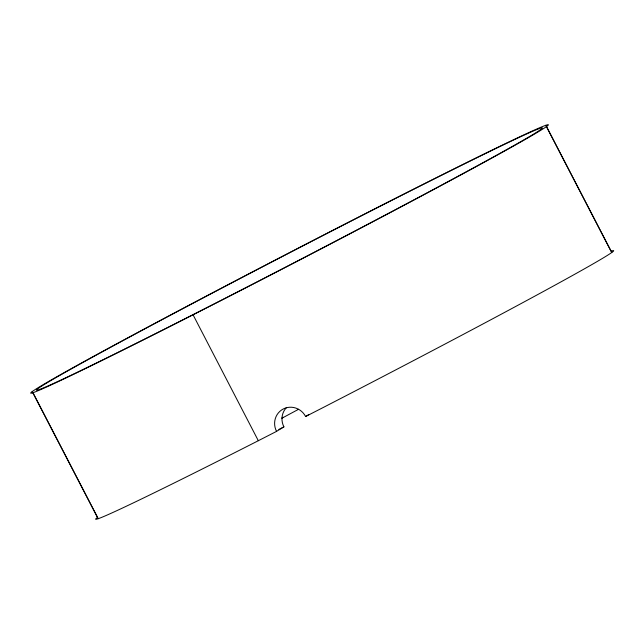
<?xml version="1.0" encoding="UTF-8"?>
<svg xmlns="http://www.w3.org/2000/svg" width="644" height="644" viewBox="0 0 644 644"><rect width="100%" height="100%" fill="white"/><g stroke="black" fill="none" stroke-linecap="round" stroke-linejoin="round"><path stroke-width="0.97" d="M282.338 417.779L283.11 417.304L282.233 417.61M32.2 391.528L97.469 517.446A291.716 5.603 -27.4 0 0 258.325 440.713L276.55 431.383L283.907 426.867A16.889 16.317 58.5 0 1 286.564 407.475M276.55 431.383A16.889 16.317 58.5 0 1 283.312 408.956A16.889 16.317 58.5 0 1 305.61 416.515L308.879 414.503M281.806 418.278L298.575 409.286M278.82 429.476L283.907 426.867M305.61 416.515L323.835 407.185A291.716 5.603 -27.4 0 0 611.011 251.232L545.734 125.314M546.531 126.554A291.716 5.603 -27.4 0 1 134.105 344.524A291.716 5.603 -27.4 0 1 187.46 306.037A291.716 5.603 -27.4 0 1 546.531 126.554L611.8 252.472M193.055 314.795L258.325 440.713M32.989 392.768L98.266 518.686M137.703 342.552A284.962 5.474 -27.4 0 0 540.574 129.621A284.962 5.474 -27.4 0 0 189.819 304.95A284.962 5.474 -27.4 0 0 137.703 342.552"/></g></svg>
